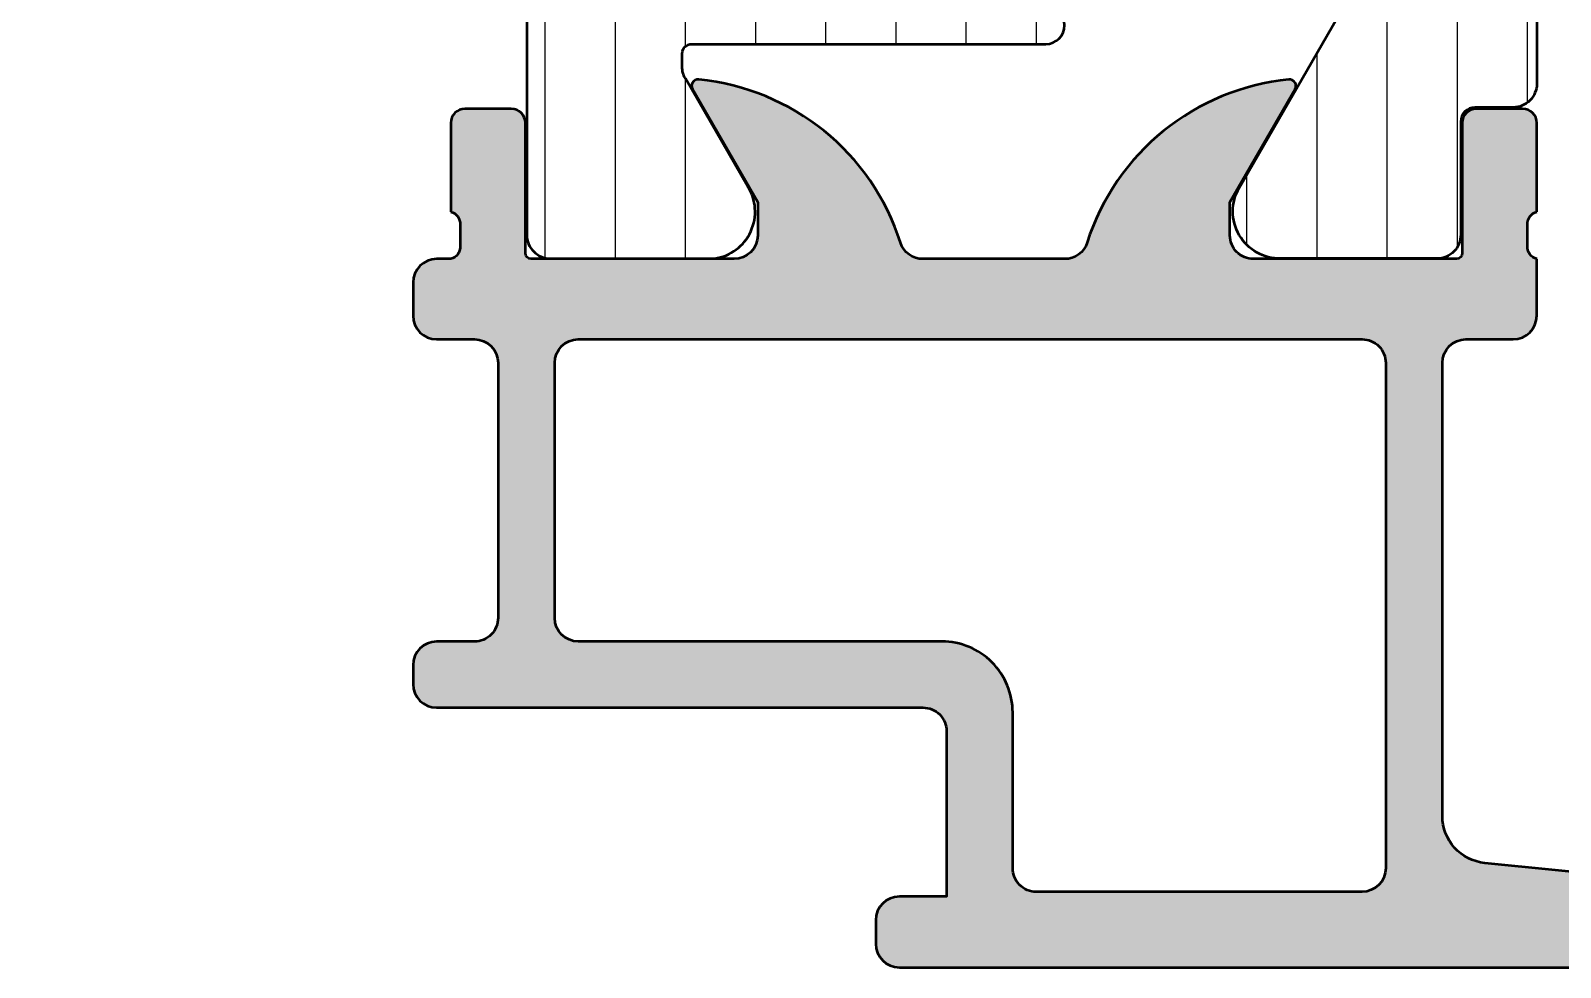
# Model space of a CAD drawing. Extents: x -30 to 48, y 10 to 95.
# Drawn here: x -10.9 to 21.5, y 10 to 29.84 of the extents above; entities that cross this region are included whole.
import ezdxf

# ---------------------------------------------------------------- set-up
doc = ezdxf.new("R2010")
doc.units = 0
for name, color, linetype, lineweight in [('0S-Alu contour', 7, 'Continuous', 50), ('0S-Alu hatch', 252, 'Continuous', 25), ('0S-Plastic contour', 254, 'Continuous', 50), ('0S-Plastic hatch', 253, 'Continuous', 25)]:
    doc.layers.add(name, color=color, linetype=linetype, lineweight=lineweight)
pattern_1 = [(90, (0, 0), (-1.4859, 0), [])]

# ---------------------------------------------------------------- blocks, each defined once
blk = doc.blocks.new('357020__3938808E_5E27_4544_BDFE_469C347086CC_')
at = {"layer": '0S-Alu hatch'}
h = blk.add_hatch(color=256, dxfattribs=at)
edge = h.paths.add_edge_path()
edge.add_ellipse((38.89999952316275, 12.09999999999999), major_axis=(-0.5000000000000285, 0), ratio=1, start_angle=90, end_angle=180, ccw=False)
edge.add_line((38.89999952316275, 11.59999999999996), (25.9999999999999, 11.59999999999996))
edge.add_line((25.9999999999999, 11.59999999999996), (19.90049628097902, 12.20995037190208))
edge.add_ellipse((20.00000000000003, 13.20498756211207), major_axis=(-0.9999999999999996, 0), ratio=1, start_angle=0, end_angle=84.28940686250002, ccw=False)
edge.add_line((19.00000000000003, 13.20498756211207), (19.00000000000003, 22.79999999999997))
edge.add_ellipse((19.50000000000003, 22.79999999999996), major_axis=(-0.5, 0), ratio=1, start_angle=270, end_angle=360, ccw=False)
edge.add_line((19.50000000000003, 23.29999999999996), (20.50000000000003, 23.29999999999997))
edge.add_arc((20.50000000000002, 23.79999999999996), 0.4999999999999894, 270.0000000000008, 360)
edge.add_line((21.00000000000001, 23.79999999999996), (21.00000000000003, 24.99999999999999))
edge.add_ellipse((21.07883644654307, 25.2675205919931), major_axis=(-0.2788950563274276, 0), ratio=1, start_angle=-1.16458937409692, end_angle=73.5801235805074, ccw=False)
edge.add_line((20.79999900000003, 25.27318899999147), (20.79999900000003, 25.72678299999149))
edge.add_ellipse((21.07886709564321, 25.73244365946856), major_axis=(-0.2789255417371649, 0), ratio=1, start_angle=-73.57540544464439, end_angle=1.1628700728880972, ccw=False)
edge.add_line((21.00000000000004, 25.99998699999151), (21.00000000000003, 27.87999800000001))
edge.add_arc((20.70000000000003, 27.87999800000001), 0.3000000000000043, 0, 89.99999999999935)
edge.add_line((20.70000000000003, 28.17999800000001), (19.72002568095722, 28.17999800000001))
edge.add_arc((19.72002568095723, 27.87999800000002), 0.2999999999999865, 90.00000000000067, 180)
edge.add_line((19.42002568095724, 27.87999800000002), (19.42002568095723, 25.12000000000001))
edge.add_ellipse((19.30002568095722, 25.12000000000001), major_axis=(-0.1200000000000116, 0), ratio=1, start_angle=90.0000000000017, end_angle=180, ccw=False)
edge.add_line((19.30002568095722, 25), (15.00000000000003, 25.00000000000001))
edge.add_ellipse((15.00000000000001, 25.50000000000001), major_axis=(-0.5, 0), ratio=1, start_angle=0, end_angle=90.00000000000159, ccw=False)
edge.add_line((14.50000000000001, 25.50000000000001), (14.50000000000003, 26.20000000000003))
edge.add_line((14.50000000000003, 26.20000000000003), (15.88149545762238, 28.59282032302756))
edge.add_arc((15.76188021535171, 28.66188021535171), 0.1381197846483053, 330.0000000000005, 455.622577550792)
edge.add_arc((16.23822324117385, 23.82339113815207), 5.000000000000137, 95.62257755079384, 162.25158364393)
edge.add_ellipse((11.00000000000003, 25.49999999999988), major_axis=(-0.4999999999998736, 0), ratio=1, start_angle=89.9999999999983, end_angle=162.2515836439295, ccw=False)
edge.add_line((11.00000000000002, 25), (8.000000000000014, 25.00000000000001))
edge.add_ellipse((8.000000000000007, 25.50000000000004), major_axis=(-0.5000000000000356, 0), ratio=1, start_angle=17.748416356071573, end_angle=90.0000000000008, ccw=False)
edge.add_arc((2.761776758826187, 23.82339113815223), 4.999999999999982, 17.74841635607002, 84.37742244920626)
edge.add_arc((3.238119784648304, 28.66188021535171), 0.138119784648302, 84.37742244920707, 210.0000000000007)
edge.add_line((3.118504542377641, 28.59282032302756), (4.500000000000014, 26.2))
edge.add_line((4.500000000000014, 26.2), (4.500000000000007, 25.50000000000001))
edge.add_ellipse((4.000000000000014, 25.5), major_axis=(-0.4999999999999929, 0), ratio=1, start_angle=90, end_angle=180, ccw=False)
edge.add_line((4.000000000000014, 25.00000000000001), (-0.300025680957205, 25.00000000000002))
edge.add_ellipse((-0.300025680957205, 25.12000000000001), major_axis=(-0.1199999999999974, 0), ratio=1, start_angle=0, end_angle=90, ccw=False)
edge.add_line((-0.4200256809572025, 25.12000000000001), (-0.4200256809572096, 27.879998))
edge.add_arc((-0.720025680957221, 27.879998), 0.3000000000000114, 0, 89.99999999999864)
edge.add_line((-0.7200256809572139, 28.17999800000001), (-1.700000000000002, 28.17999800000001))
edge.add_arc((-1.699999999999988, 27.87999800000001), 0.2999999999999936, 90.00000000000273, 180)
edge.add_line((-1.999999999999982, 27.87999800000001), (-1.999999999999985, 25.99998699999149))
edge.add_ellipse((-2.07886709564314, 25.73244365946854), major_axis=(-0.2789255417371505, 0), ratio=1, start_angle=178.8371299271155, end_angle=253.5754054446482, ccw=False)
edge.add_line((-1.799998999999971, 25.72678299999149), (-1.799998999999992, 25.2731889999915))
edge.add_ellipse((-2.078836446543043, 25.26752059199313), major_axis=(-0.2788950563274379, 0), ratio=1, start_angle=106.4198764194937, end_angle=181.1645893740982, ccw=False)
edge.add_line((-1.999999999999992, 25.00000000000001), (-2.299999999999997, 25.00000000000001))
edge.add_arc((-2.299999999999975, 24.5), 0.5000000000000071, 90.00000000000244, 180)
edge.add_line((-2.799999999999982, 24.5), (-2.799999999999997, 23.80000000000001))
edge.add_arc((-2.299999999999997, 23.8), 0.5, 180, 270)
edge.add_line((-2.299999999999997, 23.3), (-1.499999999999985, 23.30000000000001))
edge.add_ellipse((-1.499999999999985, 22.8), major_axis=(-0.5000000000000107, 0), ratio=1, start_angle=180, end_angle=270, ccw=False)
edge.add_line((-0.9999999999999751, 22.8), (-0.9999999999999786, 17.39999999999999))
edge.add_ellipse((-1.499999999999957, 17.39999999999998), major_axis=(-0.4999999999999787, 0), ratio=1, start_angle=89.9999999999983, end_angle=180, ccw=False)
edge.add_line((-1.499999999999971, 16.9), (-2.29999999999999, 16.9))
edge.add_arc((-2.299999999999982, 16.40000000000001), 0.4999999999999929, 90.00000000000081, 180)
edge.add_line((-2.799999999999975, 16.40000000000001), (-2.799999999999982, 16))
edge.add_arc((-2.299999999999982, 15.99999999999999), 0.5, 180, 269.9999999999984)
edge.add_line((-2.299999999999997, 15.5), (8.000000000000028, 15.5))
edge.add_ellipse((8.000000000000036, 15.00000000000001), major_axis=(-0.4999999999999929, 0), ratio=1, start_angle=180, end_angle=270.0000000000008, ccw=False)
edge.add_line((8.500000000000028, 15.00000000000001), (8.500000000000007, 11.50000000000001))
edge.add_line((8.500000000000007, 11.50000000000001), (7.500000000000007, 11.50000000000001))
edge.add_arc((7.500000000000007, 11.00000000000001), 0.4999999999999965, 90, 180)
edge.add_line((7.00000000000001, 11.00000000000001), (7, 10.50000000000001))
edge.add_arc((7.5, 10.50000000000001), 0.5, 180, 270)
edge.add_line((7.5, 10.00000000000001), (42.51516230869369, 10))
edge.add_arc((42.51516230869369, 10.99999999999999), 0.9999999999999928, 270, 330.0000000000002)
edge.add_line((43.38118771247812, 10.5), (47.93301270189213, 18.38399214882683))
edge.add_arc((47.5, 18.63399214882697), 0.5000000000000014, 329.9999999999813, 360)
edge.add_line((48, 18.63399214882697), (48.00000000000001, 19.50001755261137))
edge.add_arc((47.49988893498795, 19.4999064875993), 0.5001110773447611, 0.0127242862475983, 89.9872757137696)
edge.add_line((47.50000000000001, 20.00001755261137), (46.19999976158143, 20.00002518200591))
edge.add_arc((46.200126361116, 19.49989858247132), 0.5001266155579702, 90.01450356543896, 179.985496434536)
edge.add_line((45.69999976158142, 19.50002518200611), (45.69999999999997, 19.00002518200592))
edge.add_line((45.69999999999997, 19.00002518200592), (46.1596305861708, 19.00002768697079))
edge.add_ellipse((46.15963331086045, 18.50002768697826), major_axis=(-0.4999999999999526, 0), ratio=1, start_angle=145.9999999999979, end_angle=270.00031222643497, ccw=False)
edge.add_line((46.57415209713792, 18.2204312352429), (42.25727891424378, 11.82040354826459))
edge.add_ellipse((41.84276012796627, 12.09999999999992), major_axis=(-0.499999999999969, 0), ratio=1, start_angle=90.00000000000489, end_angle=146.0000000000035, ccw=False)
edge.add_line((41.84276012796631, 11.59999999999995), (41.19999952316283, 11.59999999999999))
edge.add_ellipse((41.19999952316283, 12.09999999999999), major_axis=(-0.5000000000000018, 0), ratio=1, start_angle=0, end_angle=90, ccw=False)
edge.add_line((40.69999952316282, 12.09999999999999), (40.69999952316286, 19.00003281140045))
edge.add_line((40.69999952316286, 19.00003281140045), (41.70000000000001, 19.00003281140045))
edge.add_line((41.70000000000001, 19.00003281140045), (41.69999952316281, 19.50003281140042))
edge.add_arc((41.20001632405634, 19.50004961229399), 0.4999831993887533, 359.9980746948052, 450.0019253052768)
edge.add_line((41.1999995231628, 20.00003281140047), (39.89999443689985, 20.00001958706486))
edge.add_arc((39.89999952316287, 19.50001958709074), 0.4999999999999921, 90.00058284280946, 180)
edge.add_line((39.39999952316288, 19.50001958709074), (39.39999952316285, 15.50003223253824))
edge.add_ellipse((38.89999952316287, 15.50003223253828), major_axis=(-0.4999999999999716, 0), ratio=1, start_angle=89.9917698571333, end_angle=180, ccw=False)
edge.add_line((38.89992770161766, 15.00003223769664), (38.40007134470798, 15.00010407741747))
edge.add_arc((38.39999952316285, 14.50010408257577), 0.5000000000000374, 89.9917698571431, 180)
edge.add_line((37.89999952316281, 14.50010408257577), (37.89999952316291, 14.30003457070762))
edge.add_arc((38.39999952316286, 14.30003457070758), 0.4999999999999574, 180, 269.9999999999951)
edge.add_line((38.39999952316282, 13.80003457070762), (38.89999952316282, 13.80003457070762))
edge.add_ellipse((38.89999952316285, 13.30003457070761), major_axis=(-0.5000000000000142, 0), ratio=1, start_angle=180, end_angle=270.00000000000324, ccw=False)
edge.add_line((39.39999952316286, 13.30003457070761), (39.39999952316277, 12.10000000000001))
edge = h.paths.add_edge_path()
edge.add_line((9.900000000000027, 12.09999999999999), (9.900000000000018, 15.40000000000001))
edge.add_arc((8.400000000000027, 15.40000000000001), 1.499999999999992, 0, 90.00000000000028)
edge.add_line((8.400000000000018, 16.9), (0.700000000000017, 16.9))
edge.add_ellipse((0.700000000000017, 17.4), major_axis=(-0.5, 0), ratio=1, start_angle=0, end_angle=90, ccw=False)
edge.add_line((0.200000000000017, 17.4), (0.2000000000000277, 22.80000000000001))
edge.add_ellipse((0.7000000000000242, 22.80000000000001), major_axis=(-0.4999999999999965, 0), ratio=1, start_angle=270, end_angle=360, ccw=False)
edge.add_line((0.7000000000000242, 23.3), (17.3, 23.3))
edge.add_ellipse((17.30000000000001, 22.8), major_axis=(-0.5000000000000036, 0), ratio=1, start_angle=180, end_angle=270.0000000000004, ccw=False)
edge.add_line((17.80000000000001, 22.8), (17.80000000000002, 12.10000000000002))
edge.add_ellipse((17.30000000000001, 12.10000000000002), major_axis=(-0.5000000000000178, 0), ratio=1, start_angle=90.0000000000012, end_angle=180, ccw=False)
edge.add_line((17.30000000000002, 11.6), (10.40000000000002, 11.60000000000001))
edge.add_ellipse((10.40000000000001, 12.09999999999999), major_axis=(-0.4999999999999858, 0), ratio=1, start_angle=0, end_angle=90.0000000000008, ccw=False)
at = {"layer": '0S-Alu contour', "color": 7}
for points in [[(3.118504542377641, 28.59282032302756), (4.500000000000014, 26.2), (4.500000000000007, 25.50000000000001)], [(14.50000000000001, 25.50000000000001), (14.50000000000003, 26.20000000000003), (15.88149545762238, 28.59282032302756)], [(-1.999999999999982, 27.87999800000001), (-1.999999999999985, 25.99998699999149)], [(-0.7200256809572139, 28.17999800000001), (-1.700000000000002, 28.17999800000001)], [(-0.4200256809572025, 25.12000000000001), (-0.4200256809572096, 27.879998)], [(19.42002568095724, 27.87999800000002), (19.42002568095723, 25.12000000000001)], [(20.70000000000003, 28.17999800000001), (19.72002568095722, 28.17999800000001)], [(21.00000000000004, 25.99998699999151), (21.00000000000003, 27.87999800000001)], [(-1.799998999999971, 25.72678299999149), (-1.799998999999992, 25.2731889999915)], [(20.79999900000003, 25.27318899999147), (20.79999900000003, 25.72678299999149)], [(-1.999999999999992, 25.00000000000001), (-2.299999999999997, 25.00000000000001)], [(4.000000000000014, 25.00000000000001), (-0.300025680957205, 25.00000000000002)], [(11.00000000000002, 25), (8.000000000000014, 25.00000000000001)], [(19.30002568095722, 25), (15.00000000000003, 25.00000000000001)], [(21.00000000000001, 23.79999999999996), (21.00000000000003, 24.99999999999999)], [(-2.799999999999982, 24.5), (-2.799999999999997, 23.80000000000001)], [(-2.299999999999997, 23.3), (-1.499999999999985, 23.30000000000001)], [(0.7000000000000242, 23.3), (17.3, 23.3)], [(19.50000000000003, 23.29999999999996), (20.50000000000003, 23.29999999999997)], [(-0.9999999999999751, 22.8), (-0.9999999999999786, 17.39999999999999)], [(0.200000000000017, 17.4), (0.2000000000000277, 22.80000000000001)], [(17.80000000000001, 22.8), (17.80000000000002, 12.10000000000002)], [(19.00000000000003, 13.20498756211207), (19.00000000000003, 22.79999999999997)], [(41.1999995231628, 20.00003281140047), (39.89999443689985, 20.00001958706486)], [(47.50000000000001, 20.00001755261137), (46.19999976158143, 20.00002518200591)], [(39.39999952316288, 19.50001958709074), (39.39999952316285, 15.50003223253824)], [(40.69999952316282, 12.09999999999999), (40.69999952316286, 19.00003281140045), (41.70000000000001, 19.00003281140045), (41.69999952316281, 19.50003281140042)], [(45.69999976158142, 19.50002518200611), (45.69999999999997, 19.00002518200592), (46.1596305861708, 19.00002768697079)], [(48, 18.63399214882697), (48.00000000000001, 19.50001755261137)], [(46.57415209713792, 18.2204312352429), (42.25727891424378, 11.82040354826459)], [(43.38118771247812, 10.5), (47.93301270189213, 18.38399214882683)], [(-1.499999999999971, 16.9), (-2.29999999999999, 16.9)], [(8.400000000000018, 16.9), (0.700000000000017, 16.9)], [(-2.799999999999975, 16.40000000000001), (-2.799999999999982, 16)], [(-2.299999999999997, 15.5), (8.000000000000028, 15.5)], [(9.900000000000027, 12.09999999999999), (9.900000000000018, 15.40000000000001)], [(8.500000000000028, 15.00000000000001), (8.500000000000007, 11.50000000000001), (7.500000000000007, 11.50000000000001)], [(38.89992770161766, 15.00003223769664), (38.40007134470798, 15.00010407741747)], [(37.89999952316281, 14.50010408257577), (37.89999952316291, 14.30003457070762)], [(38.39999952316282, 13.80003457070762), (38.89999952316282, 13.80003457070762)], [(39.39999952316286, 13.30003457070761), (39.39999952316277, 12.10000000000001)], [(38.89999952316275, 11.59999999999996), (25.9999999999999, 11.59999999999996), (19.90049628097902, 12.20995037190208)], [(17.30000000000002, 11.6), (10.40000000000002, 11.60000000000001)], [(41.84276012796631, 11.59999999999995), (41.19999952316283, 11.59999999999999)], [(7.00000000000001, 11.00000000000001), (7, 10.50000000000001)], [(7.5, 10.00000000000001), (42.51516230869369, 10)]]:
    blk.add_lwpolyline(points, dxfattribs=at)
for centre, radius, start, end in [((3.238119784648304, 28.66188021535171), 0.138119784648302, 84.37742244920707, 210.0000000000007), ((2.761776758826187, 23.82339113815223), 4.999999999999982, 17.74841635607002, 84.37742244920626), ((16.23822324117385, 23.82339113815207), 5.000000000000137, 95.62257755079384, 162.25158364393), ((15.76188021535171, 28.66188021535171), 0.1381197846483053, 330.0000000000005, 95.62257755079206), ((-1.699999999999988, 27.87999800000001), 0.2999999999999936, 90.00000000000273, 180), ((-0.720025680957221, 27.879998), 0.3000000000000114, 0, 89.99999999999864), ((19.72002568095723, 27.87999800000002), 0.2999999999999865, 90.00000000000067, 180), ((20.70000000000003, 27.87999800000001), 0.3000000000000043, 0, 89.99999999999935), ((-2.299999999999975, 24.5), 0.5000000000000071, 90.00000000000244, 180), ((-2.299999999999997, 23.8), 0.5, 180, 270), ((20.50000000000002, 23.79999999999996), 0.4999999999999894, 270.0000000000008, 0), ((39.89999952316287, 19.50001958709074), 0.4999999999999921, 90.00058284280946, 180), ((41.20001632405634, 19.50004961229399), 0.4999831993887533, 359.9980746948052, 90.0019253052768), ((46.200126361116, 19.49989858247132), 0.5001266155579702, 90.01450356543896, 179.985496434536), ((47.49988893498795, 19.4999064875993), 0.5001110773447611, 0.0127242862475983, 89.9872757137696), ((47.5, 18.63399214882697), 0.5000000000000014, 329.9999999999813, 0), ((-2.299999999999982, 16.40000000000001), 0.4999999999999929, 90.00000000000081, 180), ((8.400000000000027, 15.40000000000001), 1.499999999999992, 0, 90.00000000000028), ((-2.299999999999982, 15.99999999999999), 0.5, 180, 269.9999999999984), ((38.39999952316285, 14.50010408257577), 0.5000000000000374, 89.9917698571431, 180), ((38.39999952316286, 14.30003457070758), 0.4999999999999574, 180, 269.9999999999951), ((7.500000000000007, 11.00000000000001), 0.4999999999999965, 90, 180), ((7.5, 10.50000000000001), 0.5, 180, 270), ((42.51516230869369, 10.99999999999999), 0.9999999999999928, 270, 330.0000000000002)]:
    blk.add_arc(centre, radius, start, end, dxfattribs=at)
at = {"layer": '0S-Alu contour', "color": 7, "extrusion": (0, 0, -1)}
for centre, radius, start, end in [((2.07886709564314, 25.73244365946854), 0.2789255417371505, 106.4245945553518, 181.1628700728846), ((-21.07886709564321, 25.73244365946856), 0.2789255417371649, 358.8371299271119, 73.57540544464437), ((2.078836446543043, 25.26752059199313), 0.2788950563274379, 178.8354106259018, 253.5801235805063), ((-4.000000000000014, 25.5), 0.4999999999999929, 180, 270), ((-8.000000000000007, 25.50000000000004), 0.5000000000000356, 269.9999999999992, 342.2515836439284), ((-11.00000000000003, 25.49999999999988), 0.4999999999998736, 197.7484163560706, 270.0000000000017), ((-15.00000000000001, 25.50000000000001), 0.5, 269.9999999999984, 0), ((-21.07883644654307, 25.2675205919931), 0.2788950563274276, 286.4198764194926, 1.164589374096924), ((0.300025680957205, 25.12000000000001), 0.1199999999999974, 270, 0), ((-19.30002568095722, 25.12000000000001), 0.1200000000000116, 180, 269.9999999999983), ((1.499999999999985, 22.8), 0.5000000000000107, 90, 180), ((-0.7000000000000242, 22.80000000000001), 0.4999999999999965, 0, 90), ((-17.30000000000001, 22.8), 0.5000000000000036, 89.99999999999959, 180), ((-19.50000000000003, 22.79999999999996), 0.5, 0, 90), ((-46.15963331086045, 18.50002768697826), 0.4999999999999526, 89.99968777356504, 214.0000000000022), ((1.499999999999957, 17.39999999999998), 0.4999999999999787, 180, 270.0000000000017), ((-0.700000000000017, 17.4), 0.5, 270, 0), ((-8.000000000000036, 15.00000000000001), 0.4999999999999929, 89.9999999999992, 180), ((-38.89999952316287, 15.50003223253828), 0.4999999999999716, 180, 270.0082301428667), ((-38.89999952316285, 13.30003457070761), 0.5000000000000142, 89.99999999999675, 180), ((-20.00000000000003, 13.20498756211207), 0.9999999999999996, 275.7105931375, 0), ((-10.40000000000001, 12.09999999999999), 0.4999999999999858, 269.9999999999992, 0), ((-17.30000000000001, 12.10000000000002), 0.5000000000000178, 180, 269.9999999999988), ((-38.89999952316275, 12.09999999999999), 0.5000000000000285, 180, 270), ((-41.19999952316283, 12.09999999999999), 0.5000000000000018, 270, 0), ((-41.84276012796627, 12.09999999999992), 0.499999999999969, 213.9999999999966, 269.9999999999951)]:
    blk.add_arc(centre, radius, start, end, dxfattribs=at)
blk = doc.blocks.new('244381__FF03A11B_8B48_41E8_BE71_CFA05170EEF9___E65BC53B_1247_41AF_964F_48166B0F9FF2_')
at = {"layer": '0S-Plastic hatch'}
h = blk.add_hatch(dxfattribs=at)
h.set_pattern_fill('ANSI31', color=256, scale=0.4680000000000001, angle=45, style=0)
h.set_pattern_definition(pattern_1)
edge = h.paths.add_edge_path()
edge.add_ellipse((9.600054967374525, 56.85000000000225), major_axis=(-0.2999999999999332, 0), ratio=1, start_angle=270.00000000002984, end_angle=360, ccw=False)
edge.add_line((9.60005496737437, 57.15000000000218), (10.60005496737454, 57.15000000000219))
edge.add_arc((10.60005496737451, 57.55000000000219), 0.4000000000000057, 270.0000000000041, 450.000000000004)
edge.add_line((10.60005496737448, 57.9500000000022), (3.100054967374425, 57.95000000000223))
edge.add_ellipse((3.100054967374582, 58.15000000000214), major_axis=(-0.1999999999999105, 0), ratio=1, start_angle=0, end_angle=89.99999999995521, ccw=False)
edge.add_line((2.900054967374671, 58.15000000000214), (2.899977361976404, 58.42581878700407))
edge.add_ellipse((3.399977361871229, 58.42580853271042), major_axis=(-0.499999999999976, 0), ratio=1, start_angle=330.0000034006566, end_angle=359.9988249447209, ccw=False)
edge.add_line((2.966964645140868, 58.67580850700996), (4.285481498099528, 60.95954700000001))
edge.add_arc((3.444228849108185, 61.50018192527716), 0.99999607092447, 327.2729839001595, 441.8183919481005)
edge.add_line((3.586539498099534, 62.49000000000001), (0.1099980000000613, 62.49000000000001))
edge.add_arc((0.1099953603749952, 61.99000402256138), 0.4999959774455975, 89.99969751881494, 180.0003024817733)
edge.add_line((-0.3900006170636345, 61.99000138293119), (-0.3894094438636273, 57.75004182869323))
edge.add_ellipse((-0.6894094409475571, 57.75000000000217), major_axis=(-0.2999999999999954, 0), ratio=1, start_angle=90, end_angle=180.0079886915353, ccw=False)
edge.add_line((-0.6894094409475571, 57.45000000000217), (-6.165970436409637, 57.45000000000217))
edge.add_arc((-6.165970436409743, 56.9500000000018), 0.5000000000003766, 89.99999999998779, 119.9999999999894)
edge.add_line((-6.415970436409852, 57.38301270189439), (-10.64994503262523, 54.93852632902735))
edge.add_arc((-10.39994503262536, 54.50551362713494), 0.5000000000000941, 119.9999999999768, 180)
edge.add_line((-10.89994503262545, 54.50551362713494), (-10.89994503262546, 44.20188277422025))
edge.add_line((-10.89994503262546, 44.20188277422025), (-10.44170151195209, 33.70638061263665))
edge.add_arc((-9.442653290370401, 33.75000000000201), 0.9999999999998387, 182.5000000000017, 270.0000000000061)
edge.add_line((-9.442653290370295, 32.75000000000217), (-1.582449368332738, 32.75000000000216))
edge.add_ellipse((-1.582449368332696, 32.25000000000235), major_axis=(-0.4999999999998153, 0), ratio=1, start_angle=207.0072193886972, end_angle=270.0000000000049, ccw=False)
edge.add_line((-1.136974711653921, 32.47705138241774), (-0.4219590108659404, 31.07419106754012))
edge.add_ellipse((-0.6892438048733425, 30.9379602380909), major_axis=(-0.3000000000000038, 0), ratio=1, start_angle=179.9920113084649, end_angle=207.0072193886824, ccw=False)
edge.add_line((-0.3892438077894043, 30.93791840939998), (-0.3900006170636274, 25.50999861706369))
edge.add_arc((0.1099953603749881, 25.50999597743861), 0.4999959774455833, 179.9996975182267, 270.0003024811859)
edge.add_line((0.1099980000000613, 25.01), (3.586539498099533, 25.01))
edge.add_arc((3.444228849108185, 25.99981807472285), 0.9999960709244732, 278.1816080518995, 392.7270160998408)
edge.add_line((4.285481498099528, 26.540453), (2.966964645140883, 28.82419149299001))
edge.add_ellipse((3.399977361871279, 29.07419146728957), major_axis=(-0.5000000000000199, 0), ratio=1, start_angle=0.001175055589214935, end_angle=29.999996599344172, ccw=False)
edge.add_line((2.899977361976409, 29.07418121299511), (2.900054967374551, 29.34999999957521))
edge.add_ellipse((3.100054967588, 29.34999999978872), major_axis=(-0.2000000002134499, 0), ratio=1, start_angle=270.000000061201, end_angle=360, ccw=False)
edge.add_line((3.100054967374369, 29.55000000000217), (10.60005496737454, 29.55000000000218))
edge.add_arc((10.60005496737457, 29.95000000000219), 0.3999999999999986, 269.9999999999959, 449.9999999999959)
edge.add_line((10.60005496737459, 30.35000000000219), (9.600054967374653, 30.35000000000217))
edge.add_ellipse((9.600054967374547, 30.65000000000212), major_axis=(-0.2999999999999474, 0), ratio=1, start_angle=0, end_angle=90.0000000000204, ccw=False)
edge.add_line((9.3000549673746, 30.65000000000212), (9.30005496737464, 30.85000000000218))
edge.add_arc((9.000054967374602, 30.85000000000218), 0.3000000000000398, 0, 180)
edge.add_line((8.700054967374562, 30.85000000000217), (8.700054967374562, 30.65000000000217))
edge.add_ellipse((8.40005496737465, 30.65000000000213), major_axis=(-0.2999999999999119, 0), ratio=1, start_angle=89.9999999999946, end_angle=180, ccw=False)
edge.add_line((8.400054967374622, 30.35000000000221), (2.629705717146627, 30.35000000000217))
edge.add_ellipse((2.629705717146677, 32.35000000000223), major_axis=(-2.000000000000056, 0), ratio=1, start_angle=27.00721938869009, end_angle=89.99999999999858, ccw=False)
edge.add_line((0.8478070904307561, 31.4417944703405), (-3.745419689304305, 40.45370226400083))
edge.add_ellipse((-3.299945032626176, 40.68075364641628), major_axis=(-0.4999999999992595, 0), ratio=1, start_angle=0, end_angle=27.007219388735223, ccw=False)
edge.add_line((-3.799945032625435, 40.68075364641628), (-3.799945032625437, 46.80441558773051))
edge.add_ellipse((-3.29994503262543, 46.80441558773051), major_axis=(-0.5000000000000071, 0), ratio=1, start_angle=314.99999999999807, end_angle=360, ccw=False)
edge.add_line((-3.653498423218697, 47.1579689783238), (-0.2857314702524292, 50.52573593128984))
edge.add_arc((-1.699945032625478, 51.93994949366299), 2.000000000000005, 314.999999999998, 360)
edge.add_line((0.3000549673745271, 51.93994949366299), (0.300054967374642, 55.40247913859535))
edge.add_ellipse((1.300054967374578, 55.4024791385953), major_axis=(-0.999999999999936, 0), ratio=1, start_angle=296.9864693082956, end_angle=360, ccw=False)
edge.add_line((0.8462748960453758, 56.29359285011832), (2.314224088476777, 57.04111371152528))
edge.add_ellipse((2.768004159805698, 56.15000000000325), major_axis=(-0.9999999999989319, 0), ratio=1, start_angle=270.0000000000102, end_angle=296.986469308307, ccw=False)
edge.add_line((2.768004159805521, 57.15000000000218), (8.400054967374478, 57.15000000000214))
edge.add_ellipse((8.400054967374587, 56.85000000000228), major_axis=(-0.2999999999998621, 0), ratio=1, start_angle=180, end_angle=270.00000000002035, ccw=False)
edge.add_line((8.700054967374449, 56.85000000000228), (8.700054967374562, 56.65000000000216))
edge.add_arc((9.000054967374574, 56.65000000000216), 0.3000000000000114, 180, 360)
edge.add_line((9.300054967374585, 56.65000000000216), (9.300054967374592, 56.85000000000211))
edge = h.paths.add_edge_path()
edge.add_ellipse((-4.414158594998475, 49.65000000000218), major_axis=(-0.9999999999999998, 0), ratio=1, start_angle=90, end_angle=135.0000000000001, ccw=False)
edge.add_line((-4.414158594998475, 48.65000000000218), (-9.199945032625415, 48.65000000000218))
edge.add_ellipse((-9.199945032625415, 49.65000000000218), major_axis=(-1, 0), ratio=1, start_angle=0, end_angle=90, ccw=False)
edge.add_line((-10.19994503262541, 49.65000000000218), (-10.19994503262541, 53.81269330410754))
edge.add_ellipse((-9.199945032625415, 53.81269330410754), major_axis=(-1, 0), ratio=1, start_angle=300.00000000000034, end_angle=360, ccw=False)
edge.add_line((-9.699945032625418, 54.67871870789197), (-6.344431405492464, 56.61602540378662))
edge.add_ellipse((-5.844431405492457, 55.75000000000219), major_axis=(-0.9999999999999994, 0), ratio=1, start_angle=270.0000000000004, end_angle=300.0000000000005, ccw=False)
edge.add_line((-5.844431405492464, 56.75000000000219), (-1.999945032625369, 56.75000000000219))
edge.add_ellipse((-1.999945032625369, 55.75000000000219), major_axis=(-1, 0), ratio=1, start_angle=180, end_angle=270, ccw=False)
edge.add_line((-0.9999450326253693, 55.75000000000219), (-0.9999450326253688, 52.06421356237528))
edge.add_ellipse((-1.999945032625376, 52.06421356237528), major_axis=(-1.000000000000007, 0), ratio=1, start_angle=135.0000000000006, end_angle=180, ccw=False)
edge.add_line((-1.292838251438816, 51.35710678118873), (-3.707051813811927, 48.94289321881563))
edge = h.paths.add_edge_path()
edge.add_ellipse((-2.884353042870479, 34.7500000000021), major_axis=(-0.4999999999999235, 0), ratio=1, start_angle=89.99999999999852, end_angle=206.7367475977945, ccw=False)
edge.add_line((-2.884353042870493, 34.25000000000217), (-8.807477825119072, 34.25000000000219))
edge.add_ellipse((-8.80747782511905, 35.25000000000216), major_axis=(-0.9999999999999715, 0), ratio=1, start_angle=2.5000000000035243, end_angle=89.9999999999988, ccw=False)
edge.add_line((-9.806526046700878, 35.20638061263677), (-9.986488144416576, 39.32819030631975))
edge.add_ellipse((-9.486964033625801, 39.35000000000233), major_axis=(-0.4999999999998404, 0), ratio=1, start_angle=-90.00000000002109, end_angle=2.499999999990507, ccw=False)
edge.add_line((-9.486964033625618, 39.85000000000217), (-5.201609791065784, 39.85000000000217))
edge.add_ellipse((-5.201609791065791, 39.35000000000208), major_axis=(-0.5000000000000853, 0), ratio=1, start_angle=206.7367475977952, end_angle=269.9999999999992, ccw=False)
edge.add_line((-4.755068277857563, 39.57494594235667), (-2.437811529662392, 34.9749459423566))
edge = h.paths.add_edge_path()
edge.add_line((-5.599945032625392, 40.85000000000216), (-9.574285919442623, 40.85000000000217))
edge.add_ellipse((-9.574285919442637, 41.35000000000219), major_axis=(-0.5000000000000142, 0), ratio=1, start_angle=2.500000000001819, end_angle=90.00000000000159, ccw=False)
edge.add_line((-10.07381003023358, 41.3281903063195), (-10.19994503262541, 44.21715682855331))
edge.add_line((-10.19994503262541, 44.21715682855331), (-10.19994503262541, 47.15000000000217))
edge.add_ellipse((-9.699945032625408, 47.15000000000218), major_axis=(-0.5000000000000071, 0), ratio=1, start_angle=270.0000000000008, end_angle=360, ccw=False)
edge.add_line((-9.699945032625415, 47.65000000000219), (-5.599945032625392, 47.65000000000218))
edge.add_ellipse((-5.599945032625392, 47.15000000000218), major_axis=(-0.5, 0), ratio=1, start_angle=180, end_angle=270, ccw=False)
edge.add_line((-5.099945032625392, 47.15000000000218), (-5.099945032625388, 41.35000000000217))
edge.add_ellipse((-5.599945032625392, 41.35000000000217), major_axis=(-0.5000000000000036, 0), ratio=1, start_angle=90, end_angle=180, ccw=False)
at = {"layer": '0S-Alu contour', "color": 7}
for points in [[(-5.844431405492464, 56.75000000000219), (-1.999945032625369, 56.75000000000219)], [(-9.699945032625418, 54.67871870789197), (-6.344431405492464, 56.61602540378662)], [(-0.9999450326253693, 55.75000000000219), (-0.9999450326253688, 52.06421356237528)], [(-10.19994503262541, 49.65000000000218), (-10.19994503262541, 53.81269330410754)], [(-1.292838251438816, 51.35710678118873), (-3.707051813811927, 48.94289321881563)], [(-4.414158594998475, 48.65000000000218), (-9.199945032625415, 48.65000000000218)], [(-9.699945032625415, 47.65000000000219), (-5.599945032625392, 47.65000000000218)], [(-10.07381003023358, 41.3281903063195), (-10.19994503262541, 44.21715682855331), (-10.19994503262541, 47.15000000000217)], [(-5.099945032625392, 47.15000000000218), (-5.099945032625388, 41.35000000000217)], [(-5.599945032625392, 40.85000000000216), (-9.574285919442623, 40.85000000000217)], [(-9.486964033625618, 39.85000000000217), (-5.201609791065784, 39.85000000000217)], [(-4.755068277857563, 39.57494594235667), (-2.437811529662392, 34.9749459423566)], [(-9.806526046700878, 35.20638061263677), (-9.986488144416576, 39.32819030631975)], [(-2.884353042870493, 34.25000000000217), (-8.807477825119072, 34.25000000000219)]]:
    blk.add_lwpolyline(points, dxfattribs=at)
at = {"layer": '0S-Alu contour', "color": 7, "extrusion": (0, 0, -1)}
for centre, radius, start, end in [((5.844431405492457, 55.75000000000219), 0.9999999999999994, 59.99999999999951, 89.99999999999959), ((1.999945032625369, 55.75000000000219), 1, 90, 180), ((9.199945032625415, 53.81269330410754), 1, 0, 59.99999999999968), ((1.999945032625376, 52.06421356237528), 1.000000000000007, 180, 224.9999999999994), ((9.199945032625415, 49.65000000000218), 1, 270, 0), ((4.414158594998475, 49.65000000000218), 0.9999999999999998, 224.9999999999999, 270), ((9.699945032625408, 47.15000000000218), 0.5000000000000071, 0, 89.9999999999992), ((5.599945032625392, 47.15000000000218), 0.5, 90, 180), ((9.574285919442637, 41.35000000000219), 0.5000000000000142, 269.9999999999984, 357.4999999999982), ((5.599945032625392, 41.35000000000217), 0.5000000000000036, 180, 270), ((9.486964033625801, 39.35000000000233), 0.4999999999998404, 357.5000000000095, 90.00000000002115), ((5.201609791065791, 39.35000000000208), 0.5000000000000853, 90.00000000000081, 153.2632524022048), ((8.80747782511905, 35.25000000000216), 0.9999999999999715, 270.0000000000012, 357.4999999999965), ((2.884353042870479, 34.7500000000021), 0.4999999999999235, 153.2632524022055, 270.0000000000016)]:
    blk.add_arc(centre, radius, start, end, dxfattribs=at)
at = {"layer": '0S-Plastic contour', "color": 7}
for points in [[(3.586539498099534, 62.49000000000001), (0.1099980000000613, 62.49000000000001)], [(-0.3900006170636345, 61.99000138293119), (-0.3894094438636273, 57.75004182869323)], [(2.966964645140868, 58.67580850700996), (4.285481498099528, 60.95954700000001)], [(2.900054967374671, 58.15000000000214), (2.899977361976404, 58.42581878700407)], [(10.60005496737448, 57.9500000000022), (3.100054967374425, 57.95000000000223)], [(-6.415970436409852, 57.38301270189439), (-10.64994503262523, 54.93852632902735)], [(-0.6894094409475571, 57.45000000000217), (-6.165970436409637, 57.45000000000217)], [(0.8462748960453758, 56.29359285011832), (2.314224088476777, 57.04111371152528)], [(2.768004159805521, 57.15000000000218), (8.400054967374478, 57.15000000000214)], [(9.60005496737437, 57.15000000000218), (10.60005496737454, 57.15000000000219)], [(8.700054967374449, 56.85000000000228), (8.700054967374562, 56.65000000000216)], [(9.300054967374585, 56.65000000000216), (9.300054967374592, 56.85000000000211)], [(0.3000549673745271, 51.93994949366299), (0.300054967374642, 55.40247913859535)], [(-10.89994503262545, 54.50551362713494), (-10.89994503262546, 44.20188277422025), (-10.44170151195209, 33.70638061263665)], [(-3.653498423218697, 47.1579689783238), (-0.2857314702524292, 50.52573593128984)], [(-3.799945032625435, 40.68075364641628), (-3.799945032625437, 46.80441558773051)], [(0.8478070904307561, 31.4417944703405), (-3.745419689304305, 40.45370226400083)], [(-9.442653290370295, 32.75000000000217), (-1.582449368332738, 32.75000000000216)], [(-1.136974711653921, 32.47705138241774), (-0.4219590108659404, 31.07419106754012)], [(-0.3892438077894043, 30.93791840939998), (-0.3900006170636274, 25.50999861706369)], [(8.700054967374562, 30.85000000000217), (8.700054967374562, 30.65000000000217)], [(9.3000549673746, 30.65000000000212), (9.30005496737464, 30.85000000000218)], [(8.400054967374622, 30.35000000000221), (2.629705717146627, 30.35000000000217)], [(10.60005496737459, 30.35000000000219), (9.600054967374653, 30.35000000000217)], [(3.100054967374369, 29.55000000000217), (10.60005496737454, 29.55000000000218)], [(2.899977361976409, 29.07418121299511), (2.900054967374551, 29.34999999957521)], [(4.285481498099528, 26.540453), (2.966964645140883, 28.82419149299001)], [(0.1099980000000613, 25.01), (3.586539498099533, 25.01)]]:
    blk.add_lwpolyline(points, dxfattribs=at)
for centre, radius, start, end in [((0.1099953603749952, 61.99000402256138), 0.4999959774455975, 89.99969751881494, 180.0003024817733), ((3.444228849108185, 61.50018192527716), 0.99999607092447, 327.2729839001595, 81.8183919481005), ((10.60005496737451, 57.55000000000219), 0.4000000000000057, 270.0000000000041, 90.00000000000406), ((-6.165970436409743, 56.9500000000018), 0.5000000000003766, 89.99999999998779, 119.9999999999894), ((9.000054967374574, 56.65000000000216), 0.3000000000000114, 180, 0), ((-10.39994503262536, 54.50551362713494), 0.5000000000000941, 119.9999999999768, 180), ((-1.699945032625478, 51.93994949366299), 2.000000000000005, 314.999999999998, 0), ((-9.442653290370401, 33.75000000000201), 0.9999999999998387, 182.5000000000017, 270.0000000000061), ((9.000054967374602, 30.85000000000218), 0.3000000000000398, 0, 180), ((10.60005496737457, 29.95000000000219), 0.3999999999999986, 269.9999999999959, 89.99999999999594), ((3.444228849108185, 25.99981807472285), 0.9999960709244732, 278.1816080518995, 32.7270160998408), ((0.1099953603749881, 25.50999597743861), 0.4999959774455833, 179.9996975182267, 270.0003024811859)]:
    blk.add_arc(centre, radius, start, end, dxfattribs=at)
at = {"layer": '0S-Plastic contour', "color": 7, "extrusion": (0, 0, -1)}
for centre, radius, start, end in [((-3.399977361871229, 58.42580853271042), 0.499999999999976, 0.0011750552790585, 29.99999659934339), ((-3.100054967374582, 58.15000000000214), 0.1999999999999105, 270.0000000000448, 0), ((0.6894094409475571, 57.75000000000217), 0.2999999999999954, 179.9920113084647, 270), ((-2.768004159805698, 56.15000000000325), 0.9999999999989319, 63.01353069169303, 89.99999999998983), ((-8.400054967374587, 56.85000000000228), 0.2999999999998621, 89.99999999997966, 180), ((-9.600054967374525, 56.85000000000225), 0.2999999999999332, 0, 89.99999999997014), ((-1.300054967374578, 55.4024791385953), 0.999999999999936, 0, 63.01353069170439), ((3.29994503262543, 46.80441558773051), 0.5000000000000071, 0, 45.00000000000194), ((3.299945032626176, 40.68075364641628), 0.4999999999992595, 332.9927806112649, 0), ((1.582449368332696, 32.25000000000235), 0.4999999999998153, 89.99999999999511, 152.9927806113028), ((-2.629705717146677, 32.35000000000223), 2.000000000000056, 270.0000000000014, 332.9927806113099), ((0.6892438048733425, 30.9379602380909), 0.3000000000000038, 152.9927806113176, 180.0079886915352), ((-8.40005496737465, 30.65000000000213), 0.2999999999999119, 180, 270.0000000000054), ((-9.600054967374547, 30.65000000000212), 0.2999999999999474, 269.9999999999796, 0), ((-3.100054967588, 29.34999999978872), 0.2000000002134499, 0, 89.99999993879901), ((-3.399977361871279, 29.07419146728957), 0.5000000000000199, 330.0000034006558, 359.9988249444108)]:
    blk.add_arc(centre, radius, start, end, dxfattribs=at)
blk = doc.blocks.new('244381__DE9EDA82_33DA_4114_AB64_BEA4EFA9FA8E___BF86D155_93A5_4D1C_AD59_CD6744E50C57_')
at = {"layer": '0S-Plastic hatch'}
h = blk.add_hatch(dxfattribs=at)
h.set_pattern_fill('ANSI31', color=256, scale=0.4680000000000001, angle=45, style=0)
h.set_pattern_definition(pattern_1)
edge = h.paths.add_edge_path()
edge.add_arc((17.60112643539503, 32.07553080035511), 0.9999999999998977, 299.9950461054581, 358.0947021428511)
edge.add_line((18.6005735813689, 32.04228320789372), (18.98201558794636, 43.74999998982565))
edge.add_line((18.98201558794636, 43.74999998982565), (18.6005735813689, 55.45771677269818))
edge.add_arc((17.60112643539464, 55.42446918023658), 1.000000000000291, 1.905297857159478, 60.00495389455177)
edge.add_line((18.10105155543607, 56.29053781166954), (17.41305046981603, 56.68767611322454))
edge.add_ellipse((18.16293814987774, 57.98677906037331), major_axis=(-1.499999999999649, 0), ratio=1, start_angle=29.999996599353096, end_angle=60.004953894553296, ccw=False)
edge.add_line((16.86389999968702, 57.23677913747462), (14.69693647116611, 60.99007058148169))
edge.add_ellipse((15.56296190462674, 61.49007053008085), major_axis=(-0.9999999999999158, 0), ratio=1, start_angle=-90.68054336164471, end_angle=29.99999659935071, ccw=False)
edge.add_line((15.57483934770658, 62.48999999076581), (18.89000203452298, 62.4899999907658))
edge.add_ellipse((18.89000467414815, 61.990004013327), major_axis=(-0.499995977445768, 0), ratio=1, start_angle=179.9996975194317, end_angle=270.00030248119685, ccw=False)
edge.add_line((19.39000065158695, 61.99000137370731), (19.38966602228066, 59.59000299076575))
edge.add_arc((19.68966602228067, 59.59000299076575), 0.3000000000000114, 180, 269.9999999999891)
edge.add_line((19.68966602228062, 59.29000299076574), (20.49999735561386, 59.29000299076574))
edge.add_ellipse((20.50000003453741, 58.79000299078003), major_axis=(-0.4999999999928876, 0), ratio=1, start_angle=179.9996930176151, end_angle=270.0003069820258, ccw=False)
edge.add_line((21.00000003452311, 58.79000031185334), (20.99999735655325, 28.70999699076577))
edge.add_ellipse((20.50000003452294, 28.70999431185652), major_axis=(-0.4999973220374871, 0), ratio=1, start_angle=89.9996930179745, end_angle=180.000306982385, ccw=False)
edge.add_line((20.49999735561375, 28.20999698982621), (19.68966602228062, 28.20999698982632))
edge.add_arc((19.68966602228062, 27.90999698982625), 0.3000000000000718, 90.00000000000067, 180)
edge.add_line((19.38966602228055, 27.90999698982625), (19.39000065158672, 25.50999860689001))
edge.add_ellipse((18.89000467414803, 25.50999596726502), major_axis=(-0.4999959774456543, 0), ratio=1, start_angle=89.99969751880349, end_angle=180.0003024817733, ccw=False)
edge.add_line((18.89000203452286, 25.00999998982633), (15.5748393477067, 25.00999998982633))
edge.add_ellipse((15.56296190462681, 26.00992945051125), major_axis=(-0.9999999999998729, 0), ratio=1, start_angle=-29.99999659935048, end_angle=90.68054336164698, ccw=False)
edge.add_line((14.69693647116622, 26.50992939911038), (16.86389999968725, 30.26322084311789))
edge.add_ellipse((18.16293814987696, 29.51322092021944), major_axis=(-1.499999999998666, 0), ratio=1, start_angle=299.9950461054343, end_angle=330.00000340063553, ccw=False)
edge.add_line((17.41305046981603, 30.81232386736752), (18.10105155543641, 31.20946216892259))
at = {"layer": '0S-Plastic contour', "color": 7}
for points in [[(15.57483934770658, 62.48999999076581), (18.89000203452298, 62.4899999907658)], [(19.39000065158695, 61.99000137370731), (19.38966602228066, 59.59000299076575)], [(16.86389999968702, 57.23677913747462), (14.69693647116611, 60.99007058148169)], [(19.68966602228062, 59.29000299076574), (20.49999735561386, 59.29000299076574)], [(21.00000003452311, 58.79000031185334), (20.99999735655325, 28.70999699076577)], [(18.10105155543607, 56.29053781166954), (17.41305046981603, 56.68767611322454)], [(18.6005735813689, 32.04228320789372), (18.98201558794636, 43.74999998982565), (18.6005735813689, 55.45771677269818)], [(17.41305046981603, 30.81232386736752), (18.10105155543641, 31.20946216892259)], [(14.69693647116622, 26.50992939911038), (16.86389999968725, 30.26322084311789)], [(20.49999735561375, 28.20999698982621), (19.68966602228062, 28.20999698982632)], [(19.38966602228055, 27.90999698982625), (19.39000065158672, 25.50999860689001)], [(18.89000203452286, 25.00999998982633), (15.5748393477067, 25.00999998982633)]]:
    blk.add_lwpolyline(points, dxfattribs=at)
at = {"layer": '0S-Plastic contour', "color": 7, "extrusion": (0, 0, -1)}
for centre, radius, start, end in [((-15.56296190462674, 61.49007053008085), 0.9999999999999158, 330.0000034006493, 90.6805433616448), ((-18.89000467414815, 61.990004013327), 0.499995977445768, 89.99969751880312, 180.0003024805684), ((-20.50000003453741, 58.79000299078003), 0.4999999999928876, 89.99969301797424, 180.0003069823849), ((-18.16293814987774, 57.98677906037331), 1.499999999999649, 299.9950461054467, 330.0000034006469), ((-18.16293814987696, 29.51322092021944), 1.499999999998666, 29.99999659936447, 60.0049538945657), ((-20.50000003452294, 28.70999431185652), 0.4999973220374871, 179.999693017615, 270.0003069820256), ((-15.56296190462681, 26.00992945051125), 0.9999999999998729, 269.319456638353, 29.99999659935049), ((-18.89000467414803, 25.50999596726502), 0.4999959774456543, 179.9996975182267, 270.0003024811965)]:
    blk.add_arc(centre, radius, start, end, dxfattribs=at)
at = {"layer": '0S-Plastic contour', "color": 7}
for centre, radius, start, end in [((19.68966602228067, 59.59000299076575), 0.3000000000000114, 180, 269.9999999999891), ((17.60112643539464, 55.42446918023658), 1.000000000000291, 1.905297857159478, 60.00495389455177), ((17.60112643539503, 32.07553080035511), 0.9999999999998977, 299.9950461054581, 358.0947021428511), ((19.68966602228062, 27.90999698982625), 0.3000000000000718, 90.00000000000067, 180)]:
    blk.add_arc(centre, radius, start, end, dxfattribs=at)
blk = doc.blocks.new('466740__98345298_23B3_4E9A_82BF_B51B03564D23_')
at = {"layer": '0S-Alu contour', "color": 7}
blk.add_blockref('357020__3938808E_5E27_4544_BDFE_469C347086CC_', (0, 0), dxfattribs=at)
at = {"layer": '0S-Plastic contour', "color": 7}
for name in ['244381__FF03A11B_8B48_41E8_BE71_CFA05170EEF9___E65BC53B_1247_41AF_964F_48166B0F9FF2_', '244381__DE9EDA82_33DA_4114_AB64_BEA4EFA9FA8E___BF86D155_93A5_4D1C_AD59_CD6744E50C57_']:
    blk.add_blockref(name, (0, 0), dxfattribs=at)

msp = doc.modelspace()

# ---------------------------------------------------------------- block references
at = {"layer": '0S-Alu contour', "color": 7}
msp.add_blockref('466740__98345298_23B3_4E9A_82BF_B51B03564D23_', (0, 0), dxfattribs=at)

doc.saveas('drawing.dxf')
